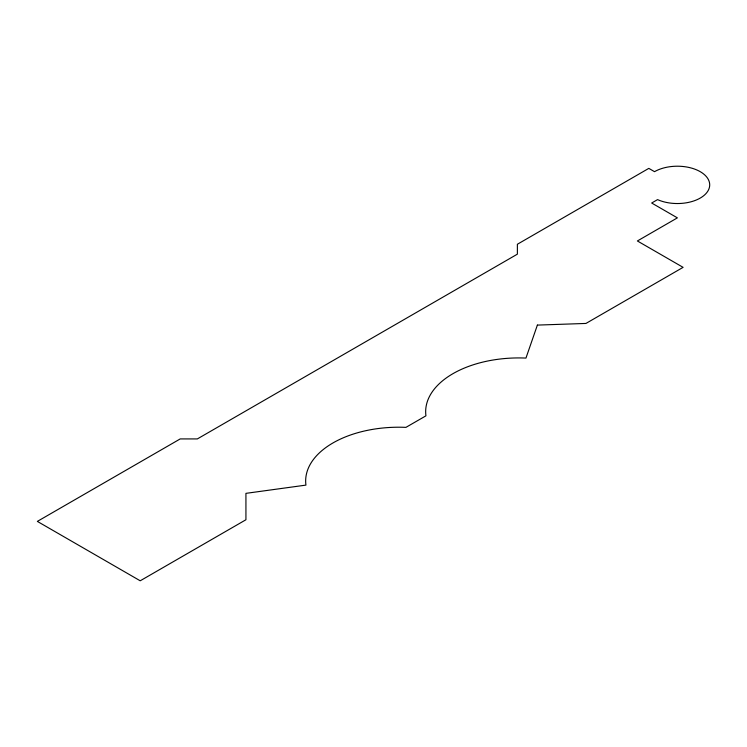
<?xml version="1.0" encoding="UTF-8"?>
<svg xmlns="http://www.w3.org/2000/svg" width="747" height="747" viewBox="0 0 747 747"><rect width="100%" height="100%" fill="white"/><g stroke="black" fill="none" stroke-linecap="round" stroke-linejoin="round"><path stroke-width="1.12" d="M537.382 325.094L525.953 358.084A93.132 53.775 0 0 0 425.939 415.827L405.938 427.368A93.132 53.775 0 0 0 305.934 485.111L245.931 493.356L245.931 519.753L140.212 580.793L37.35 521.397L180.214 438.919L197.357 438.919L517.382 254.157L517.382 244.26L648.816 168.374L654.531 171.67A32.326 18.666 0 0 1 699.267 171.138A32.326 18.666 0 0 1 702.077 196.919A32.326 18.666 0 0 1 657.565 199.617L651.673 203.016L677.389 217.863L637.387 240.964L683.103 267.351L585.956 323.442L537.382 325.094"/></g></svg>
